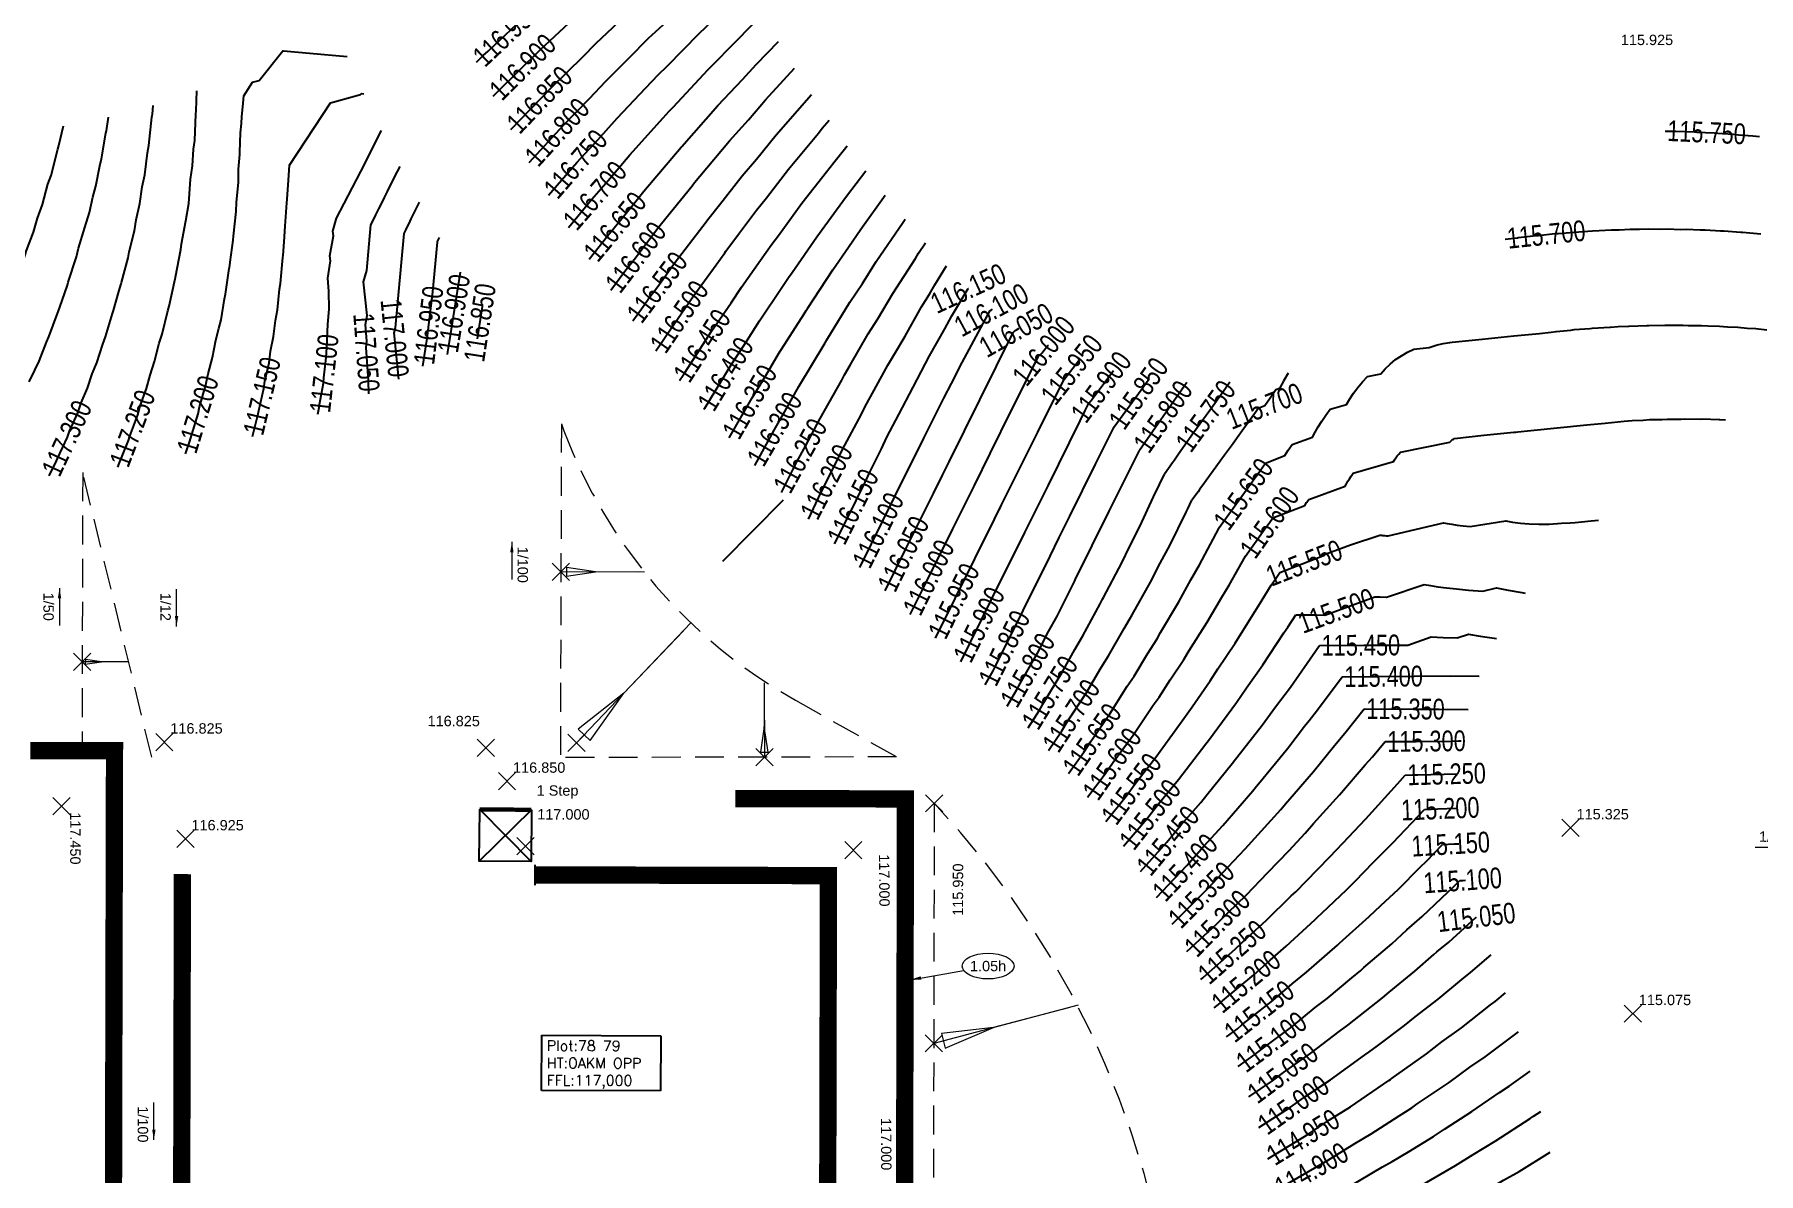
# Model space of a CAD drawing. Header units: metres. Extents: x 287878 to 288371, y 62805 to 63080.
# Drawn here: x 288064.68 to 288094.63, y 62871.54 to 62891.33 of the extents above; entities that cross this region are included whole.
import ezdxf
from ezdxf.enums import TextEntityAlignment as Align

# ---------------------------------------------------------------- set-up
doc = ezdxf.new("R2010")
doc.units = ezdxf.units.M
doc.header["$PDMODE"] = 3
doc.header["$PDSIZE"] = 0.15
doc.linetypes.add('HIDDEN', pattern=[0.375, 0.25, -0.125])
doc.layers.get('0').transparency = 0.25
for name, color, linetype, lineweight in [('EXP - LEVELS TEXT', 3, 'Continuous', 18), ('EXP - RETAINING WALLS - 0.6m', 190, 'Continuous', 18), ('EXP - STEPS', 240, 'Continuous', 18), ('EXP-EW-BANKS&CUTTINGS', 251, 'HIDDEN', 18), ('EXP-EW-GRADIENTS', 3, 'Continuous', 18), ('EXP-EW-GRADIENTS-TEXT', 3, 'Continuous', 18), ('EXP-EW-LEVEL-LANDING', 1, 'Continuous', 25), ('EXP-EW-LEVELS-POINTS', 3, 'Continuous', 18), ('EXP-EW-LEVELS-TEXT', 3, 'Continuous', 18), ('EXP-EW-RAISED-DPC', 160, 'TANKING', 35), ('EXP-EW-RETAINING-WALL-HEIGHTS', 3, 'Continuous', 18), ('EXP-LEVEL-LANDING', 1, 'Continuous', 25)]:
    doc.layers.add(name, color=color, linetype=linetype, lineweight=lineweight)
doc.layers.add('EXP-EW-BANKS&CUTTINGS-WORKING', color=255, linetype='Continuous', lineweight=18, plot=False)
doc.layers.add('Working', color=181, linetype='Continuous', plot=False)
doc.layers.add('XREF - SOUTHERN CONTOURS$0$EXP_-_EW_-_CONT-PRIMARY', color=1, linetype='Continuous', true_color=0xff0000)
for name, color, linetype in [('XREF - SOUTHERN CONTOURS$0$EXP_-_EW_CONT-SECONDARY', 8, 'Continuous'), ('XREF - SOUTHERN CONTOURS$0$EXP_-_EW_CONT-SECONDARY TEXT', 8, 'Continuous'), ('XREF - SS - FFFL$0$EXP - PEN 1', 1, 'Continuous')]:
    doc.layers.add(name, color=color, linetype=linetype)
doc.styles.add('18 @ 1 to 200', font='arial.ttf', dxfattribs={"height": 0.36})
doc.styles.add('18 @ 1 to 500', font='arial.ttf', dxfattribs={"height": 0.9})
doc.styles.add('Century Gothic', font='arial.ttf')
doc.styles.add('XREF - SOUTHERN CONTOURS$0$ESTROAD', font='arial.ttf', dxfattribs={"width": 0.75})
doc.styles.add('XREF - SS - FFFL$0$Standard', font='simplex.shx')
doc.linetypes.add('TANKING', pattern='A,0.3,-0.1575,["V",Century Gothic,S=0.3,R=0,X=-0.1464,Y=-0.15],-0.1575', length=0.6150000000000001)
doc.dimstyles.new('1 to 200 (18)', dxfattribs={"dimtxt": 0.36, "dimasz": 0.36, "dimexe": 0.09, "dimexo": 0.09, "dimgap": 0.12, "dimtad": 1, "dimdec": 3, "dimzin": 0, "dimdsep": 46, "dimtxsty": '18 @ 1 to 200', "dimcen": 0.12, "dimadec": 0, "dimazin": 0, "dimtfac": 1, "dimtdec": 3, "dimtofl": 0, "dimtmove": 0, "dimatfit": 3, "dimfxl": 0.12, "dimtolj": 1, "dimtzin": 0, "dimarcsym": 1})

# ---------------------------------------------------------------- blocks, each defined once
blk = doc.blocks.new('XREF - SOUTHERN CONTOURS')
at = {"layer": 'XREF - SOUTHERN CONTOURS$0$EXP_-_EW_-_CONT-PRIMARY', "flags": 128}
for points in [[(628.603024, 153.168478), (629.097765, 153.738068), (629.460566, 154.131742), (629.7960789999998, 154.508042), (630.292061, 155.032726), (630.509457, 155.259828), (630.664065, 155.411593), (631.2191, 155.976074), (631.893361, 156.620909), (631.963068, 156.689928), (632.067071, 156.78683)], [(621.122924, 148.44644), (621.134343, 148.47418), (621.1357759999999, 148.478733), (621.305692, 148.910199), (621.3286819999998, 148.987219), (621.4674969999999, 149.356249), (621.510841, 149.509701), (621.619447, 149.812465), (621.681828, 150.046478), (621.7612189999999, 150.278987), (621.841196, 150.597865), (621.892478, 150.755962), (621.988478, 151.164192), (622.0128739999999, 151.243541), (622.1172699999998, 151.718867), (622.121989, 151.740743), (622.12249, 151.744852), (622.21793, 152.226862), (622.2282219999998, 152.324056), (622.300998, 152.727505), (622.354137, 153.027735), (622.385692, 153.44684), (622.420275, 153.677973), (622.437525, 153.97128), (622.4578469999999, 154.121815), (622.477428, 154.576302), (622.484688, 154.637969), (622.494078, 154.983587)], [(630.4704209999999, 150.464688), (630.584521, 150.636768), (630.655569, 150.736743), (631.110766, 151.404292), (631.515926, 151.959368), (631.664268, 152.170965), (631.683678, 152.198565), (631.924226, 152.517792), (632.216389, 152.907706), (632.391797, 153.125766), (632.772513, 153.619933), (633.291726, 154.248448), (633.3574549999998, 154.331442), (633.476498, 154.47178)], [(648.000669, 154.284442), (648.1748539999999, 154.281457), (648.187814, 154.280481), (648.512766, 154.27049), (648.551049, 154.267073), (648.850171, 154.253801), (648.914024, 154.247209), (648.997427, 154.242371), (649.186992, 154.231373), (649.276649, 154.220863), (649.523147, 154.203194), (649.638832, 154.188008)], [(626.005707, 149.973684), (625.921907, 150.779702), (625.9453919999999, 150.864229), (626.09666, 152.506927), (626.1268499999999, 152.564861), (626.199198, 152.717246), (626.2203239999999, 152.759224), (626.32036, 152.96628), (626.360441, 153.047637)], [(632.6481489999999, 148.003964), (632.9193619999999, 148.539442), (633.069372, 148.811614), (633.3214759999998, 149.293754), (633.699595, 149.959683), (633.7475689999999, 150.048606), (633.845552, 150.216185), (634.158932, 150.760248), (634.3230509999999, 151.021944), (634.5833589999999, 151.4602), (634.9763719999999, 152.069102), (635.032483, 152.160753), (635.152911, 152.342103)], [(634.887676, 145.886345), (635.107967, 146.330312), (635.627404, 147.377165), (636.0013979999999, 148.130899), (636.2749169999998, 148.682138), (636.654804, 149.447749), (636.9224299999998, 149.987112), (637.11512, 150.375453)], [(637.11512, 150.375453), (637.1775989999999, 150.433752), (637.210806, 150.474095), (637.280158, 150.557889), (637.287856, 150.567168)], [(640.438016, 149.920445), (640.3866319999998, 149.848572), (640.362671, 149.815347), (640.089055, 149.428755), (639.808526, 149.042798), (639.6293829999998, 148.790527), (639.533978, 148.654596), (639.4756509999999, 148.570244), (639.44243, 148.521389), (639.305989, 148.326039)], [(636.93653, 143.917154), (637.1316809999998, 144.225866), (637.2088569999999, 144.360769), (637.5224809999999, 144.872679), (637.748365, 145.281263), (637.8868589999998, 145.514616), (638.186035, 146.074962), (638.227933, 146.151552), (638.242967, 146.182168), (638.5617909999999, 146.784166), (638.694016, 147.063196), (638.874045, 147.414524), (639.110726, 147.932514), (639.2152069999999, 148.143081), (639.305989, 148.326039)], [(641.582573, 145.879743), (641.918127, 145.879024), (642.089906, 145.87802), (642.9588899999999, 146.19677), (643.052721, 146.191811), (643.16254, 146.187664), (643.8146289999999, 146.408293), (643.924754, 146.389078), (644.052936, 146.369637), (644.202755, 146.350118), (644.378658, 146.330733), (644.586212, 146.311786), (644.832436, 146.29371), (645.0694499999998, 146.350326), (645.273122, 146.309602), (645.509935, 146.269153), (645.569729, 146.260605)], [(638.591012, 141.863161), (638.99431, 142.337941), (639.199533, 142.59918), (639.547525, 143.020704), (640.02011, 143.640744), (640.066572, 143.698661), (640.14884, 143.809939), (640.552991, 144.357676), (640.728702, 144.616801), (641.012451, 145.012437), (641.379393, 145.570164), (641.446116, 145.665903), (641.582573, 145.879743)], [(639.936988, 139.55048), (639.969604, 139.578344), (639.9826349999998, 139.590516), (640.532178, 140.072742), (640.76566, 140.296973), (641.0696109999999, 140.570921), (641.504928, 141.0007), (641.582573, 141.072573), (641.7625619999999, 141.255249), (642.1775519999999, 141.676299), (642.400088, 141.918346), (642.80359, 142.338281), (643.350411, 142.948911), (643.3997699999999, 143.001606), (643.484493, 143.098747)], [(643.484493, 143.098747), (643.612888, 143.100668), (643.706445, 143.103167), (644.387967, 143.119792)], [(640.9416089999999, 136.977344), (641.490646, 137.332657), (641.756821, 137.520105), (642.188037, 137.807343), (642.778727, 138.235606), (642.855544, 138.288257), (643.003765, 138.398867), (643.470309, 138.746801), (643.6556279999999, 138.897579), (644.056034, 139.204157), (644.467281, 139.547769), (644.620951, 139.668549), (644.981076, 139.977521)], [(641.544342, 134.183937), (642.097206, 134.428267), (642.308724, 134.533616), (642.7441449999999, 134.732947), (643.194771, 134.965141), (643.3701519999998, 135.048243), (643.804642, 135.279709), (644.018822, 135.393721), (644.1201799999999, 135.452671), (644.752906, 135.79979), (645.194295, 136.06423), (645.4632279999998, 136.216214), (646.003685, 136.549625)]]:
    blk.add_lwpolyline(points, dxfattribs=at)
at = {"layer": 'XREF - SOUTHERN CONTOURS$0$EXP_-_EW_CONT-SECONDARY', "flags": 128}
for points in [[(627.350532, 155.480356), (627.469515, 155.594536), (627.556013, 155.673123), (628.258046, 156.330804), (628.2918019999998, 156.360739), (628.569212, 156.620215), (629.1455759999999, 157.120179), (629.1649839999999, 157.137951), (629.209549, 157.175811), (629.981404, 157.830964), (630.616714, 158.34206), (630.844305, 158.530978), (630.9327849999999, 158.60462), (631.140163, 158.763818)], [(627.642561, 154.89118), (627.677587, 154.926584), (627.705876, 154.953622), (628.458951, 155.695304), (629.132213, 156.322693), (629.275346, 156.460048), (629.4615069999999, 156.629183), (630.042727, 157.146077), (630.0869969999999, 157.185412), (630.592132, 157.610133), (630.920621, 157.895245), (631.3571379999998, 158.254239)], [(627.948825, 154.309272), (628.649416, 155.036019), (629.203909, 155.579632), (629.4250289999999, 155.803131), (629.725671, 156.090492), (630.202088, 156.537581), (630.572111, 156.864756), (630.9954099999999, 157.251465), (631.582928, 157.757468)], [(628.2690999999999, 153.734959), (628.862561, 154.383433), (629.314287, 154.8493269999999), (629.598845, 155.152277), (630.002563, 155.558234), (630.3432169999999, 155.895528), (630.59611, 156.131155), (631.0937879999999, 156.610894), (631.819009, 157.269163)], [(628.950404, 152.610151), (629.3544319999999, 153.100433), (629.640334, 153.426894), (630.016053, 153.870962), (630.594001, 154.514263), (630.699928, 154.631025), (630.7722449999999, 154.70581), (631.3703289999999, 155.347583), (631.911549, 155.892876), (632.073613, 156.062176), (632.3267449999998, 156.310654)], [(629.311044, 152.060297), (629.6319879999999, 152.471015), (629.851481, 152.734852), (630.123632, 153.073971), (630.2581209999998, 153.241553), (630.908215, 154.003138), (630.913806, 154.009642), (630.9174769999998, 154.013642), (631.5465299999998, 154.725978), (631.973837, 155.179545), (632.210801, 155.440747), (632.597611, 155.840758)], [(622.3006729999998, 148.675193), (622.373532, 148.899812), (622.3827149999998, 148.938863), (622.515913, 149.3721), (622.542915, 149.495042), (622.64752, 149.854899), (622.690692, 150.06632), (622.767991, 150.348367), (622.825536, 150.653059), (622.876952, 150.852667), (622.914959, 151.002605), (622.974011, 151.367967), (622.9939569999999, 151.452054), (623.0587599999999, 151.894446), (623.062058, 151.909366), (623.074817, 152.006453), (623.126399, 152.388543), (623.1294669999999, 152.459747), (623.179418, 152.884045), (623.1839569999999, 153.05112), (623.218331, 153.393114), (623.220955, 153.622579), (623.242607, 153.876854), (623.242649, 153.915789), (623.256196, 154.250402), (623.268333, 154.413604), (623.276928, 154.53454), (623.299882, 154.763823), (623.3049959999998, 154.836986), (623.3087669999999, 154.894316), (623.4642879999999, 155.132243), (623.579725, 155.163192), (623.988559, 155.677656), (623.99795, 155.676792), (624.450047, 155.637081), (625.104372, 155.579725)], [(629.684736, 151.519231), (629.929877, 151.850293), (630.0921449999998, 152.05572), (630.5216579999999, 152.620318), (630.5652969999999, 152.677512), (631.100304, 153.334752), (631.1425, 153.388751), (631.235033, 153.499978), (631.7468199999998, 154.111791), (632.076634, 154.480674), (632.373629, 154.826207), (632.87952, 155.377402)], [(623.460733, 148.981247), (623.559917, 149.372527), (623.569654, 149.43277), (623.6597769999998, 149.8127), (623.678808, 149.942619), (623.749102, 150.260619), (623.7757679999999, 150.463537), (623.8275919999999, 150.716347), (623.8601089999999, 150.995707), (623.894937, 151.179948), (623.9313919999998, 151.539322), (623.947901, 151.634481), (623.9879819999999, 152.087225), (623.991929, 152.121979), (624.011093, 152.357118), (624.0313519999999, 152.629553), (624.0603959999999, 153.038196), (624.066482, 153.098984), (624.0897559999999, 153.431977), (624.106918, 153.692909), (624.814758, 154.775808), (625.3401539999999, 154.916672), (625.355453, 154.935923), (625.397087, 154.932093)], [(630.071269, 150.98726), (630.2475629999999, 151.238728), (630.346177, 151.378951), (630.501605, 151.585217), (630.8060669999999, 152.007741), (631.2855859999999, 152.63088), (631.392703, 152.775541), (631.573778, 153.004777), (631.9703679999999, 153.505535), (632.216848, 153.796109), (632.56116, 154.219095), (633.172316, 154.920839)], [(619.932464, 148.297329), (620.058285, 148.556502), (620.0738099999999, 148.597254), (620.24635, 148.967006), (620.285238, 149.073806), (620.425678, 149.387238), (620.486984, 149.563676), (620.595987, 149.817319), (620.678669, 150.067128), (620.756989, 150.257377), (620.859902, 150.584441), (620.908381, 150.707544), (621.0302709999999, 151.115903), (621.0498509999999, 151.167956), (621.142575, 151.496228), (621.1809869999998, 151.629592), (621.185362, 151.652971), (621.301125, 152.082162), (621.3189889999999, 152.186806), (621.409897, 152.548149), (621.439509, 152.739944), (621.506787, 153.027961), (621.546191, 153.313184), (621.591247, 153.52203), (621.6382549999998, 153.907385), (621.662695, 154.030817), (621.714861, 154.523469), (621.7205139999999, 154.55481), (621.724642, 154.578133), (621.735977, 154.728676)], [(617.653366, 148.222924), (618.248856, 149.407166), (618.262999, 149.430626), (618.33328, 149.571133), (618.468247, 149.800047), (618.602288, 150.077891), (618.6945409999998, 150.240007), (618.862508, 150.601733), (618.912359, 150.69256), (619.1135309999999, 151.143096), (619.12138, 151.157934), (619.159674, 151.247214), (619.31131, 151.603278), (619.3324619999999, 151.669367), (619.489501, 152.056224), (619.5359019999999, 152.209557), (619.657803, 152.525143), (619.728413, 152.772595), (619.815718, 153.010582), (619.909318, 153.359523), (619.962718, 153.513119), (620.077889, 153.971461), (620.09824, 154.033373), (620.177588, 154.371808)], [(619.5817879999998, 149.925769), (619.6823649999999, 150.130936), (619.757223, 150.285134), (619.8830189999999, 150.615333), (619.926722, 150.708989), (620.0738989999999, 151.11318), (620.087153, 151.142761), (620.155263, 151.338779), (620.247738, 151.60477), (620.261059, 151.657781), (620.405335, 152.09671), (620.4415179999999, 152.2510399999999), (620.5515749999998, 152.606134), (620.6315909999998, 152.8672), (620.685862, 153.133696), (620.741373, 153.326427), (620.807556, 153.6801), (620.839689, 153.799232), (620.915975, 154.246094), (620.92602, 154.286021), (620.9627779999998, 154.524101)], [(624.597655, 149.364437), (624.625558, 149.512045), (624.6279669999999, 149.535797), (624.692435, 149.907398), (624.700499, 149.99849), (624.7405849999999, 150.351417), (624.754627, 150.52371), (624.7679739999999, 150.927256), (624.791525, 151.192691), (624.7854809999999, 151.502381), (624.768276, 151.72949), (624.814217, 152.030292), (624.806499, 152.114097), (624.868591, 152.461439), (624.859861, 152.545412), (624.9220269999998, 152.769157), (625.056381, 153.027459), (625.341725, 153.579894), (625.703143, 154.296242)], [(630.881964, 149.951814), (630.940237, 150.044849), (630.9755009999999, 150.097234), (631.435192, 150.810427), (631.7749899999999, 151.301642), (631.956575, 151.575499), (632.286178, 152.039297), (632.484137, 152.318779), (632.599132, 152.46962), (633.0068579999999, 153.029221), (633.433159, 153.573553), (633.5573349999999, 153.739275), (633.791265, 154.030086)], [(625.481944, 149.722476), (625.477616, 149.944289), (625.433495, 150.526682), (625.44981, 150.633505), (625.4229989999999, 150.924628), (625.4512019999999, 151.082395), (625.390884, 151.662557), (625.446857, 151.864011), (625.5199189999998, 152.657434), (625.575854, 152.764773), (625.605625, 152.82748), (625.6589589999999, 152.933457), (625.690676, 152.999104), (625.754239, 153.128126), (625.8071049999999, 153.234431), (625.9362789999999, 153.492839), (626.024309, 153.667999)], [(631.305664, 149.44893), (631.31421, 149.463394), (631.319242, 149.471295), (631.778796, 150.226588), (632.061222, 150.65784), (632.269025, 150.989605), (632.659433, 151.569562), (632.772903, 151.739214), (632.8367769999999, 151.827691), (633.263407, 152.447439), (633.609167, 152.913456), (633.7806719999999, 153.155589), (634.116393, 153.595964)], [(631.741551, 148.956571), (632.1410419999999, 149.653203), (632.373208, 150.028118), (632.601035, 150.41373), (633.0437779999999, 151.108852), (633.0820059999999, 151.169458), (633.1028899999999, 151.200034), (633.541409, 151.875054), (633.8174699999998, 152.268137), (634.02664, 152.580873), (634.451702, 153.169653)], [(632.189152, 148.474842), (632.5214029999999, 149.090686), (632.709654, 149.412649), (632.952037, 149.848307), (633.391229, 150.578053), (633.407352, 150.606169), (633.439212, 150.657619), (633.8401469999999, 151.312513), (634.056037, 151.637615), (634.2944529999999, 152.015593), (634.763286, 152.702014), (634.774318, 152.718996), (634.7971539999999, 152.751511)], [(626.4222519999998, 150.198181), (626.493727, 150.679556), (626.5936319999998, 151.490159), (626.673401, 152.356421), (626.677846, 152.36495), (626.711347, 152.435512)], [(645.220394, 152.403474), (645.434022, 152.431934), (645.4494399999999, 152.433124), (645.760159, 152.470228), (645.799343, 152.472708), (646.086511, 152.503047), (646.1497819999998, 152.506173), (646.413006, 152.530368), (646.500677, 152.533484), (646.7395699999998, 152.552171), (646.851944, 152.554608), (647.06613, 152.568435), (647.2035009999998, 152.569512), (647.3926099999999, 152.57914), (647.555262, 152.578163), (647.7189369999999, 152.584267), (647.907141, 152.580531), (648.0450339999999, 152.583796), (648.259053, 152.576584), (648.3708249999999, 152.57771), (648.610909, 152.566291), (648.6962319999999, 152.56599), (648.96262, 152.549623), (648.96823, 152.549527), (649.021177, 152.54862), (649.314098, 152.526551), (649.345582, 152.525583), (649.665252, 152.497047)], [(633.11828, 147.544205), (633.33441, 147.999859), (633.451261, 148.225205), (633.708805, 148.750477), (634.0326909999999, 149.356168), (634.106513, 149.501921), (634.262294, 149.784564), (634.497101, 150.218679), (634.616872, 150.421204), (634.796496, 150.7243159999999), (635.084048, 151.229369), (635.2193499999998, 151.451495), (635.3120579999999, 151.612448), (635.5182499999999, 151.941231)], [(626.847013, 150.405694), (626.8540309999998, 150.450875), (626.8814859999999, 150.622123), (627.0768239999999, 151.831976)], [(633.573155, 147.115993), (633.794872, 147.562834), (634.1028129999999, 148.183447), (634.190246, 148.371775), (634.389294, 148.767677), (634.483613, 148.966523), (634.689201, 149.362998), (634.93601, 149.835495), (635.2215949999999, 150.380801), (635.4904509999999, 150.849247), (635.612296, 151.074515), (635.8929719999999, 151.549116)], [(635.8929719999999, 151.549116), (635.897922, 151.551404), (635.898039, 151.551463)], [(627.370304, 150.676228), (627.457563, 151.237973)], [(634.011328, 146.70611), (634.621554, 147.935935), (635.1250509999999, 148.950664), (635.269067, 149.240909), (635.469089, 149.644026), (635.604911, 149.90021), (635.788076, 150.262438), (636.276869, 151.165973)], [(636.276869, 151.165973), (636.29305, 151.174741), (636.318827, 151.188626)], [(634.449502, 146.296228), (634.800722, 147.004064), (635.288528, 147.987169), (635.448235, 148.309037), (635.563225, 148.540782), (636.095749, 149.61401), (636.676946, 150.785336)], [(636.676946, 150.785336), (636.7125049999999, 150.818517), (636.730943, 150.828883), (636.782333, 150.858607)], [(640.253946, 147.395059), (640.25881, 147.40178), (640.5558959999998, 147.813231), (640.741438, 148.071038), (640.867561, 148.247049), (640.958281, 148.374366), (641.0262, 148.470359), (641.057262, 148.514558), (641.3939169999999, 148.646224), (641.455127, 148.740055), (641.523122, 148.838806), (641.872542, 148.966678), (641.920062, 149.055654), (641.974712, 149.149459), (642.0367979999999, 149.247718), (642.106515, 149.349891), (642.183917, 149.455252), (642.465474, 149.537141), (642.5214399999999, 149.632066), (642.586312, 149.729454), (642.66005, 149.828109), (642.742339, 149.926624), (642.832559, 150.023417), (643.059708, 150.069614), (643.1353539999999, 150.155033), (643.2213329999998, 150.236942), (643.3163809999999, 150.31349), (643.418801, 150.382939), (643.526557, 150.443782), (643.6373989999998, 150.494853), (643.9040789999999, 150.525869), (644.022041, 150.564947), (644.142547, 150.59423), (644.262504, 150.613787), (644.3019299999999, 150.618224), (644.8218349999999, 150.670342), (645.369547, 150.725246), (645.816179, 150.770018), (646.02142, 150.790592), (646.1079929999999, 150.803325), (646.359812, 150.826281), (646.42164, 150.834518), (646.698766, 150.855915), (646.7354689999999, 150.860298), (647.0381999999998, 150.879459), (647.0494069999999, 150.880643), (647.186306, 150.887407), (647.364719, 150.896779), (647.3782489999999, 150.896595), (647.681166, 150.908197), (647.718929, 150.90714), (647.997682, 150.913854), (648.0600279999999, 150.911207), (648.314191, 150.913718), (648.401461, 150.908749), (648.630613, 150.907759), (648.743138, 150.89972), (648.9468709999999, 150.895945), (649.08497, 150.884074), (649.262883, 150.878248), (649.426866, 150.861764), (649.578568, 150.854638), (649.7687349999999, 150.832745)], [(637.553294, 149.96557), (637.8301139999999, 150.315794), (637.83411, 150.320606)], [(637.991468, 149.555687), (638.031234, 149.605998), (638.048428, 149.628967), (638.079294, 149.67024), (638.1489679999999, 149.763532), (638.418739, 150.125208)], [(641.449799, 150.07761), (641.376899, 149.952481), (641.303492, 149.815033), (641.236618, 149.79056), (641.137275, 149.646281), (641.047843, 149.509188), (640.931496, 149.463685), (640.920761, 149.44841), (640.897288, 149.415234), (640.865935, 149.371234), (640.822348, 149.310405), (640.758225, 149.221307), (640.655552, 149.079111), (640.466508, 148.817899), (640.3441209999999, 148.653499), (639.9523309999998, 148.109854), (639.9142359999998, 148.057455), (639.887043, 148.019419), (639.781091, 147.8725)], [(635.32585, 145.476462), (636.3504169999999, 147.541337), (636.439572, 147.721016), (636.454085, 147.750266), (636.4742429999999, 147.790891), (637.101598, 149.05524), (637.553294, 149.96557)], [(638.429642, 149.145805), (638.8538419999999, 149.726782), (639.0185, 149.959114), (639.038779, 149.987836)], [(639.690681, 149.915537), (639.652772, 149.859788), (638.867815, 148.735922)], [(635.764023, 145.066579), (636.2936819999999, 146.134034), (636.877746, 147.311133), (637.280767, 148.123367), (637.8405189999999, 149.251471), (637.9282799999999, 149.428341), (637.991468, 149.555687)], [(636.191722, 144.665489), (636.328748, 144.911889), (636.378175, 145.011356), (637.3159189999999, 146.901251), (637.47587, 147.22361), (637.6599579999998, 147.594613), (638.1074479999999, 148.496469), (638.429642, 149.145805)], [(640.7117809999999, 146.903196), (640.869187, 147.122864), (641.019273, 147.333497), (641.13164, 147.492309), (641.183029, 147.565431), (641.73999, 147.783259), (641.77298, 147.83383), (641.8096259999999, 147.887052), (642.441592, 148.118322), (642.463225, 148.158827), (642.488103, 148.20153), (642.516367, 148.246261), (642.548104, 148.292773), (642.58334, 148.340737), (643.2803619999999, 148.543461), (643.299075, 148.5752), (643.320765, 148.607763), (643.3454199999999, 148.640749), (643.372934, 148.673688), (643.4031, 148.706052), (644.25952, 148.88023), (644.270455, 148.8925769999999), (644.2828839999999, 148.904418), (644.296623, 148.915483), (644.3114279999999, 148.925522), (644.3270039999999, 148.934317), (644.343026, 148.941699), (644.853904, 149.001115), (645.371172, 149.054734), (645.3920199999999, 149.0553), (645.404356, 149.056295), (645.443542, 149.060223), (645.670326, 149.082957), (646.639399, 149.1801), (646.9579989999999, 149.212038), (647.291271, 149.245446), (647.426553, 149.258346), (647.620265, 149.264119), (647.731022, 149.273095), (647.949876, 149.276454), (648.035677, 149.282183), (648.280018, 149.282402), (648.340443, 149.285576), (648.610609, 149.281916), (648.645242, 149.283242), (648.941559, 149.274945), (648.949998, 149.275149), (649.047406, 149.271013)], [(636.569737, 144.296905), (636.734283, 144.574155), (636.796407, 144.690511), (637.096926, 145.213469), (637.2910349999999, 145.590178), (637.434349, 145.847886), (637.74445, 146.471935), (637.754093, 146.491368), (638.345539, 147.683345), (638.867815, 148.735922)], [(637.291772, 143.526576), (637.520838, 143.867351), (637.6158229999999, 144.022665), (637.941094, 144.521558), (638.2034079999999, 144.964914), (638.3336279999999, 145.170911), (638.605315, 145.645815), (638.703541, 145.814387), (638.740131, 145.883932), (639.060906, 146.451945), (639.227194, 146.778982), (639.395923, 147.087423), (639.678081, 147.662022), (639.709159, 147.720704), (639.781091, 147.8725)], [(637.6351449999999, 143.125523), (637.901685, 143.498947), (638.01772, 143.676781), (638.352794, 144.160446), (638.656962, 144.641846), (638.774771, 144.817108), (639.011591, 145.204342), (639.173773, 145.466145), (639.236511, 145.577725), (639.555414, 146.108399), (639.761393, 146.486992), (639.9139209999998, 146.748757), (640.248103, 147.383919), (640.249896, 147.387094), (640.253946, 147.395059)], [(641.1547729999999, 146.397932), (641.2370789999999, 146.514258), (641.308796, 146.616304), (642.0860639999999, 146.920295), (642.0908329999999, 146.927605), (642.09613, 146.935298), (642.536185, 147.096338), (643.043805, 147.268087), (643.05935, 147.265375), (643.077443, 147.26263), (643.098591, 147.259875), (643.123421, 147.257139), (643.152718, 147.254464), (643.187475, 147.251913), (644.14819, 147.481401), (644.215871, 147.467868), (644.294565, 147.454427), (644.386101, 147.441341), (644.492551, 147.428975), (644.61621, 147.417823), (645.230637, 147.512788), (645.35181, 147.491715), (645.487862, 147.474032), (645.639268, 147.460927), (645.805906, 147.453761), (645.9868079999999, 147.454022), (646.200696, 147.476194), (646.3483939999999, 147.480203), (646.4357849999999, 147.487248), (646.713394, 147.515077), (646.84127, 147.527896)], [(637.966339, 142.714355), (638.2741929999999, 143.121003), (638.415109, 143.323755), (638.7576609999999, 143.789692), (639.110032, 144.312851), (639.210464, 144.453557), (639.404501, 144.750935), (639.6386839999999, 145.107096), (639.7328059999999, 145.264081), (640.0454059999998, 145.75379), (640.297455, 146.187784), (640.428161, 146.398777), (640.7117809999999, 146.903196)], [(638.285057, 142.293442), (638.6383799999999, 142.733879), (638.8087269999999, 142.964293), (639.155836, 143.409654), (639.563885, 143.978815), (639.6409549999998, 144.080618), (639.7836959999998, 144.285996), (640.098374, 144.737514), (640.229863, 144.943569), (640.531022, 145.38838), (640.836387, 145.881959), (640.9388169999999, 146.03774), (641.1547729999999, 146.397932)], [(641.994806, 145.349081), (642.765682, 145.352743), (643.1986829999998, 145.353549), (643.452113, 145.353006), (643.532445, 145.352537), (643.938823, 145.5016), (644.145566, 145.490673), (644.387533, 145.481535), (644.585453, 145.5485), (644.7901579999999, 145.512781), (645.0284279999998, 145.476643), (645.068947, 145.471364)], [(638.884624, 141.422831), (639.343511, 141.934442), (639.589879, 142.230197), (639.93306, 142.623253), (640.0401249999999, 142.755416), (640.4806989999998, 143.299788), (640.487734, 143.30807), (640.499608, 143.323186), (641.002737, 143.96786), (641.230549, 144.284439), (641.489943, 144.626228), (641.927903, 145.253099), (641.950351, 145.283522), (641.994806, 145.349081)], [(639.1664429999998, 140.971297), (639.692916, 141.527707), (639.990081, 141.864986), (640.317857, 142.220773), (640.83573, 142.825233), (640.904855, 142.906993), (640.938076, 142.949381), (641.448151, 143.568514), (641.736915, 143.947231), (641.818941, 144.049407), (641.963812, 144.230021), (642.390688, 144.80611)], [(642.390688, 144.80611), (644.264431, 144.819744), (644.77102, 144.816624)], [(639.4361149999999, 140.508603), (640.045147, 141.118897), (640.407289, 141.507672), (640.7067819999999, 141.815872), (641.1585129999999, 142.314489), (641.3243589999998, 142.500819), (641.406961, 142.6007), (641.894683, 143.162904), (642.2544199999999, 143.609701), (642.4369279999999, 143.825571), (642.770273, 144.250898)], [(642.770273, 144.250898), (643.6277529999999, 144.244996), (644.073879, 144.241383), (644.58177, 144.239177)], [(639.6931859999999, 140.034945), (640.2073269999999, 140.510863), (640.4020769999998, 140.708522), (640.720413, 141.011145), (641.1017629999999, 141.409036), (641.467629, 141.791074), (641.748145, 142.090542), (641.8930519999999, 142.256689), (642.346048, 142.752784), (642.790878, 143.276523), (642.915003, 143.415979), (643.1349169999999, 143.681895)], [(643.1349169999999, 143.681895), (643.511479, 143.680922), (643.67848, 143.683305), (644.284199, 143.690116), (644.412445, 143.690908), (644.4594839999999, 143.691867)], [(640.16704, 139.055491), (640.269203, 139.138178), (640.311538, 139.175593), (640.85751, 139.629603), (641.1381989999999, 139.884658), (641.41983, 140.125246), (641.918666, 140.591253), (641.9568729999999, 140.62478), (642.0427929999998, 140.707296), (642.465238, 141.104766), (642.614061, 141.258192), (642.9323779999999, 141.58672), (643.268795, 141.919488), (643.8180529999998, 142.501418)], [(643.8180529999998, 142.501418), (644.0514209999999, 142.511058), (644.3722049999999, 142.523397)], [(640.382998, 138.550367), (640.569798, 138.693523), (640.6501659999999, 138.760697), (641.1844379999999, 139.181506), (641.5223949999998, 139.471989), (641.772197, 139.674168), (642.3076529999998, 140.147401), (642.333239, 140.169699), (642.342612, 140.178633), (642.8597949999998, 140.641048), (643.05938, 140.836313), (643.3666709999999, 141.118165), (643.743365, 141.49648), (643.854183, 141.600747), (644.134892, 141.890138)], [(644.134892, 141.890138), (644.33491, 141.901823), (644.4183549999999, 141.906273)], [(640.5843909999999, 138.035416), (640.872621, 138.244409), (641.001509, 138.346237), (641.514209, 138.728465), (641.921371, 139.059356), (642.127971, 139.217686), (642.556184, 139.575598), (642.714457, 139.70698), (642.767546, 139.754992), (643.255887, 140.169805), (643.5153099999999, 140.410659), (643.78196, 140.64305), (644.229184, 141.069287), (644.288314, 141.122155), (644.434926, 141.265593)], [(644.434926, 141.265593), (644.4834409999999, 141.268987), (644.5333359999998, 141.27284)], [(640.77075, 137.51096), (641.179054, 137.790814), (641.369043, 137.932592), (641.8482209999999, 138.270442), (642.3387449999999, 138.647121), (642.488562, 138.755752), (642.788392, 138.992632), (643.0884869999999, 139.228497), (643.204473, 139.328007), (643.654335, 139.690902), (643.983864, 139.981181), (644.035983, 140.027143), (644.2426669999999, 140.198711), (644.717518, 140.628153)], [(644.716037, 140.627099), (644.718894, 140.627795), (644.725658, 140.628626)], [(641.0965039999999, 136.434932), (641.80913, 136.869788), (642.1695879999999, 137.109073), (642.5354079999998, 137.339002), (643.2016449999999, 137.794601), (643.2288889999999, 137.813353), (643.240174, 137.821823), (643.85621, 138.257417), (644.123489, 138.463528), (644.4619549999999, 138.709338), (644.96804, 139.110236), (645.046497, 139.168747), (645.2260419999999, 139.314826)], [(641.234487, 135.883874), (641.34731, 135.946718), (641.408304, 135.983678), (642.136452, 136.401977), (642.612924, 136.699733), (642.8922939999999, 136.865176), (643.380805, 137.179876), (643.599365, 137.322298), (643.692521, 137.388495), (644.2472539999999, 137.760057), (644.610805, 138.025589), (644.87315, 138.206156), (645.45171, 138.6404)], [(641.3553239999999, 135.324669), (641.575161, 135.436033), (641.654154, 135.480936), (642.1825069999999, 135.757408), (642.4747919999999, 135.928903), (643.093416, 136.292244), (643.260887, 136.385527), (643.5415309999998, 136.555588), (643.976004, 136.823317), (644.1666609999999, 136.951461), (644.644592, 137.254366), (645.120628, 137.583393), (645.2907569999999, 137.694256), (645.656474, 137.954134)], [(641.4587599999999, 134.757863), (641.834496, 134.935902), (641.9737579999999, 135.010091), (642.461544, 135.249154), (642.826699, 135.450155), (643.0681439999998, 135.572464), (643.6436529999999, 135.899612), (643.654722, 135.905404), (643.683326, 135.922187), (644.3600639999999, 136.315983), (644.665991, 136.510245), (645.049468, 136.73992), (645.6563519999999, 137.136455), (645.716009, 137.173217), (645.840915, 137.257169)]]:
    blk.add_lwpolyline(points, dxfattribs=at)
at = {"layer": 'XREF - SOUTHERN CONTOURS$0$EXP_-_EW_-_CONT-PRIMARY', "char_height": 0.36, "width": 2.52, "attachment_point": 5, "line_spacing_factor": 0.888, "style": 'XREF - SOUTHERN CONTOURS$0$ESTROAD'}
for s, insert, rotation in [('116.750', (629.075171, 153.712056), 49.02270911230193), ('115.750', (648.720135, 154.25957), 357.45944217656677), ('116.500', (630.8757819999998, 151.059687), 55.710205090438286), ('117.000', (625.9312509999999, 150.689824), 275.93557735687745), ('116.000', (637.2048069999998, 150.466807), 50.541153089929004), ('117.250', (621.378371, 149.119314), 69.38555132483467), ('115.750', (640.02023, 149.334064), 53.988807552869616), ('116.250', (632.977168, 148.644323), 61.13833220914126), ('116.000', (635.207702, 146.531313), 63.60991294137114), ('115.500', (642.289561, 145.951255), 20.14346320175159), ('115.750', (637.3130039999999, 144.530762), 58.50607282598376), ('115.250', (644.204297, 143.115312), 1.397429044260754), ('115.500', (639.0542639999999, 142.414259), 51.84770198736436), ('115.250', (640.4781719999999, 140.025351), 41.267017497691434), ('115.000', (641.544625, 137.37067), 35.154323578513555)]:
    blk.add_mtext(s, dxfattribs=dict(at, insert=insert, rotation=rotation))
at = {"layer": 'XREF - SOUTHERN CONTOURS$0$EXP_-_EW_CONT-SECONDARY TEXT', "char_height": 0.36, "width": 2.52, "attachment_point": 5, "line_spacing_factor": 0.888, "style": 'XREF - SOUTHERN CONTOURS$0$ESTROAD'}
for s, insert, rotation in [('116.950', (627.875824, 155.97273), 43.13174438150299), ('116.900', (628.155495, 155.396439), 44.56324786722439), ('116.850', (628.448529, 154.827632), 46.049835226964), ('116.800', (628.7551889999999, 154.266107), 47.53632371406995), ('116.700', (629.41023, 153.164147), 48.78944035788024), ('116.650', (629.7591019999999, 152.62381), 50.24197005185417), ('115.700', (645.935417, 152.487084), 6.03076575910853), ('116.600', (630.120162, 152.092548), 52.73823535770306), ('116.550', (630.4914909999999, 151.571795), 53.0007856696195), ('116.150', (635.8945979999999, 151.549868), 24.803060466398044), ('116.950', (626.522271, 150.911151), 82.97389229864623), ('116.900', (626.961316, 151.116562), 80.82840698973237), ('116.850', (627.41378, 150.956112), 81.17047900126205), ('116.100', (636.296957, 151.176846), 28.30997097028207), ('116.050', (636.72553, 150.825839), 29.346221858502965), ('117.050', (625.4399849999999, 150.441011), 274.33233623006936), ('116.450', (631.271886, 150.557065), 57.19603351147101), ('117.100', (624.709223, 150.0753), 83.5200423500855), ('116.400', (631.67989, 150.064032), 58.68176262706724), ('115.950', (637.693023, 150.142351), 51.67688741588379), ('117.150', (623.628583, 149.681196), 76.65550230313784), ('115.900', (638.2052919999999, 149.839044), 53.28105949008275), ('115.850', (638.8542109999999, 149.727303), 54.67420562118773), ('116.350', (632.099728, 149.581159), 60.167388786007784), ('117.200', (622.5131189999998, 149.363013), 72.91001105522953), ('116.300', (632.5316229999999, 149.108165), 59.685245736379656), ('115.800', (639.2790999999999, 149.32478), 55.067863427302285), ('115.700', (641.0391879999999, 149.505803), 21.36054233984289), ('117.300', (620.238004, 148.949121), 64.9845199355342), ('116.200', (633.433697, 148.191333), 62.59149554874428), ('115.650', (640.675182, 147.978976), 54.25774394465138), ('116.150', (633.89318, 147.760961), 63.60989782204034), ('116.100', (634.331354, 147.351078), 63.609920628370816), ('115.600', (641.129664, 147.489516), 54.718910068508336), ('116.050', (634.769528, 146.941195), 63.60991294137114), ('115.550', (641.7304679999999, 146.78122), 21.36054233984289), ('115.950', (635.645875, 146.12143), 63.60991294137114), ('115.900', (636.084049, 145.711547), 63.60991294137114), ('115.850', (636.523516, 145.304271), 63.60991294137114), ('115.800', (636.928789, 144.920879), 60.11609638756224), ('115.450', (642.7147979999999, 145.352501), 0.27217602905257976), ('115.400', (643.110668, 144.811348), 0.4168975099862842), ('115.700', (637.685368, 144.129332), 56.89621345406001), ('115.350', (643.490256, 144.245943), 359.605651806786), ('115.650', (638.045549, 143.716951), 55.286521654666245), ('115.600', (638.394022, 143.293415), 55.20009623765297), ('115.300', (643.8548869999998, 143.685288), 0.6442857089046413), ('115.550', (638.730737, 142.858802), 53.52403261898212), ('115.450', (639.364468, 141.959599), 50.20534909025999), ('115.200', (644.094116, 142.5127), 2.202758581522337), ('115.400', (639.6612959999999, 141.494289), 46.58361457147423), ('115.150', (644.275613, 141.898359), 3.343188956635089), ('115.350', (639.944704, 141.018247), 45.05930312628421), ('115.100', (644.483147, 141.268967), 4.001871620514078), ('115.300', (640.220943, 140.524684), 45.424586984173146), ('115.050', (644.719824, 140.62791), 6.999397739488057), ('115.200', (640.720641, 139.515787), 39.74565525686536), ('115.150', (640.948618, 138.995767), 38.22505978392351), ('115.100', (641.1616239999998, 138.465606), 36.70523851611101), ('115.050', (641.359374, 137.925377), 36.731907158954066), ('114.950', (641.7111119999998, 136.809975), 31.39220206905617), ('114.900', (641.8587969999999, 136.242473), 29.876062520605995)]:
    blk.add_mtext(s, dxfattribs=dict(at, insert=insert, rotation=rotation))
blk = doc.blocks.new('*U473')
at = {"layer": 'EXP-EW-BANKS&CUTTINGS', "linetype": 'Continuous'}
blk.add_lwpolyline([(-1.392936023541018, -2.297466068866827), (-0.6168716675655518, -1.017449259076433), (0.0245659143471463, -0.2393385033846067), (-0.2235567748506329, -0.0888709350210072), (-0.6168716675655518, -1.017449259076433)], dxfattribs=at)
at = {"layer": 'EXP-EW-BANKS&CUTTINGS-WORKING'}
blk.add_line((-1.492431453792371, -2.461570788069057), (0, 0), dxfattribs=at)
blk.add_point((0, 0), dxfattribs=at)
blk = doc.blocks.new('*U474')
at = {"layer": 'EXP-EW-BANKS&CUTTINGS', "linetype": 'Continuous'}
blk.add_lwpolyline([(-1.052483349405909, 0.5823711487243831), (-0.46609976902563, 0.2579072230052219), (-0.1066322736016825, -0.0152356164512868), (-0.0437224905973603, 0.0984314948394925), (-0.46609976902563, 0.2579072230052219)], dxfattribs=at)
at = {"layer": 'EXP-EW-BANKS&CUTTINGS-WORKING'}
blk.add_line((-1.127660731505166, 0.6239690879183217), (0, 0), dxfattribs=at)
blk.add_point((0, 0), dxfattribs=at)
blk = doc.blocks.new('*U460')
at = {"layer": 'EXP-EW-BANKS&CUTTINGS', "linetype": 'Continuous'}
blk.add_lwpolyline([(-1.352315919198232, -0.0356592727338945), (-0.5988827642185447, -0.0157919636422651), (-0.0946753439115501, -0.0755755279425707), (-0.0985126445430285, 0.0704813461235088), (-0.5988827642185447, -0.0157919636422651)], dxfattribs=at)
at = {"layer": 'EXP-EW-BANKS&CUTTINGS-WORKING'}
blk.add_line((-1.448909913425171, -0.0382063636434334), (0, 0), dxfattribs=at)
blk.add_point((0, 0), dxfattribs=at)
blk = doc.blocks.new('*U463')
at = {"layer": 'EXP-EW-BANKS&CUTTINGS', "linetype": 'Continuous'}
blk.add_lwpolyline([(-1.357712508935127, -2.007213389968865), (-0.6012726825263658, -0.8889087869924889), (0.011407733154132, -0.2167025063919522), (-0.2053666629996934, -0.0700422636001635), (-0.6012726825263658, -0.8889087869924889)], dxfattribs=at)
at = {"layer": 'EXP-EW-BANKS&CUTTINGS-WORKING'}
blk.add_line((-1.454691973857531, -2.15058577496442), (0, 0), dxfattribs=at)
blk.add_point((0, 0), dxfattribs=at)
blk = doc.blocks.new('*U580')
at = {"layer": 'EXP-EW-BANKS&CUTTINGS', "linetype": 'Continuous'}
blk.add_lwpolyline([(-0.7527382546817459, -0.019848985240702), (-0.3333555127888462, -0.0087902648939635), (-0.0526990417887165, -0.042067530369583), (-0.0548349945931032, 0.0392319610495194), (-0.3333555127888462, -0.0087902648939635)], dxfattribs=at)
at = {"layer": 'EXP-EW-BANKS&CUTTINGS-WORKING'}
blk.add_line((-0.8065052728724605, -0.0212667699007383), (0, 0), dxfattribs=at)
blk.add_point((0, 0), dxfattribs=at)
blk = doc.blocks.new('XREF - SS - FFFL')
at = {"layer": 'XREF - SS - FFFL$0$EXP - PEN 1', "insert": (628.5750980112936, 138.4894074018931), "char_height": 0.18, "attachment_point": 1, "rotation": 359.7902541804939, "style": 'XREF - SS - FFFL$0$Standard', "bg_fill": 19, "box_fill_scale": 1.5, "bg_fill_color": 256, "bg_fill_transparency": 0}
blk.add_mtext_dynamic_manual_height_columns('Plot:78 79\\PHT:OAKM OPP  \\PFFL:117,000', width=1.887514285714285, gutter_width=1, heights=[0], dxfattribs=at)
blk = doc.blocks.new('*U27')
at = {"layer": 'EXP-LEVEL-LANDING', "ltscale": 2}
for p, q in [((-7.710319967667097, 0.9005004127585998), (-8.308205394004904, -0.2231245322432835)), ((-7.447450208339891, 0.0397452270796714), (-8.571075153332108, 0.6376306534356448))]:
    blk.add_line(p, q, dxfattribs=at)
blk.add_lwpolyline([(-8.308205394004904, -0.2231245322432835), (-8.571075153332108, 0.6376306534356448), (-7.710319967667097, 0.9005004127585998), (-7.447450208339891, 0.0397452270796714)], close=True, dxfattribs=at)
blk = doc.blocks.new('*U379')
at = {"layer": 'EXP-EW-GRADIENTS-TEXT', "color": 0, "style": '18 @ 1 to 200'}
blk.add_attdef('1/00', (0.1298908593302424, 0.2000000000419167), '', height=0.3599999999999999, rotation=359.9999999966649, dxfattribs=at)
at = {"layer": 'EXP-EW-GRADIENTS'}
blk.add_leader([(1.299999999871943, -5.82072e-11), (0, 0)], dimstyle='1 to 200 (18)', dxfattribs=at)
blk = doc.blocks.new('*U405')
at = {"layer": 'EXP-EW-GRADIENTS-TEXT', "color": 0, "style": '18 @ 1 to 200'}
blk.add_attdef('1/00', (-1.139413369583121, -0.5599999999831541), '', height=0.3599999999999999, rotation=359.9999999966649, dxfattribs=at)
at = {"layer": 'EXP-EW-GRADIENTS'}
blk.add_leader([(-1.299999999871943, 5.82067e-11), (0, 0)], dimstyle='1 to 200 (18)', dxfattribs=at)
blk = doc.blocks.new('*U42')
at = {"layer": 'EXP-EW-GRADIENTS-TEXT', "color": 0, "style": '18 @ 1 to 200'}
blk.add_attdef('1/00', (0.1298908593511987, -0.5600000000419165), '', height=0.3599999999999999, rotation=3.3351721e-09, dxfattribs=at)
at = {"layer": 'EXP-EW-GRADIENTS'}
blk.add_leader([(1.299999999871943, 5.82091e-11), (0, 0)], dimstyle='1 to 200 (18)', dxfattribs=at)
blk = doc.blocks.new('*U406')
at = {"layer": 'EXP-EW-GRADIENTS-TEXT', "color": 0, "style": '18 @ 1 to 200'}
blk.add_attdef('1/00', (-1.139413369562166, 0.1999999999831525), '', height=0.3599999999999999, rotation=3.3352024e-09, dxfattribs=at)
at = {"layer": 'EXP-EW-GRADIENTS'}
blk.add_leader([(-1.299999999871943, -5.82086e-11), (0, 0)], dimstyle='1 to 200 (18)', dxfattribs=at)
blk = doc.blocks.new('*U249')
at = {"layer": 'EXP-EW-RETAINING-WALL-HEIGHTS'}
blk.add_leader([(-1.386274474772321, -3.036844141824074), (1.299617475228842, -2.563499783092993)], dimstyle='1 to 200 (18)', dxfattribs=at)
blk.add_wipeout([(0.39829976156193025, -2.5634997830929818), (0.48665520840057275, -2.370226959465648), (0.664385394423392, -2.245960629140062), (0.8684442497175628, -2.170437784768884), (1.0822306817050626, -2.1291125384374006), (1.2996174752288487, -2.1158986704640492), (1.5170042687858953, -2.1291125384415106), (1.7307907009336583, -2.17043778482125), (1.9348495558952359, -2.2459606290714693), (2.112579742115598, -2.370226959526333), (2.2009351888957553, -2.5634997830930053), (2.112579742115593, -2.7567726066596747), (1.9348495558952283, -2.8810389371145337), (1.7307907009336483, -2.9565617813647487), (1.5170042687858842, -2.997887027744482), (1.299617475228383, -3.0111008957219383), (1.082230681705051, -2.9978870277485816), (0.8684442497175516, -2.9565617814170917), (0.6643853945404244, -2.8810389371036518), (0.4866552083368022, -2.756772606654172)]).dxf.layer = 'EXP-EW-RETAINING-WALL-HEIGHTS'
blk.add_ellipse((1.299617475228842, -2.563499783092993), major_axis=(0.9013177136669124, -1.17e-14), ratio=0.4966074735266532, dxfattribs=at)
at = {"layer": 'EXP-EW-RETAINING-WALL-HEIGHTS', "style": '18 @ 1 to 200'}
blk.add_attdef('0.000H', text='', height=0.3599999999999998, rotation=359.9999999999992, dxfattribs=at).set_placement((1.299617475228842, -2.563499783092993), align=Align.MIDDLE_CENTER)

msp = doc.modelspace()

# ---------------------------------------------------------------- linework, layer by layer
at = {"layer": 'EXP - RETAINING WALLS - 0.6m', "const_width": 0.3}
for points in [[(288066.0305996555, 62861.4081833617), (288066.0714527402, 62878.88627991472), (288064.6070318258, 62878.88627991472)], [(288076.8534848283, 62878.05700115756), (288079.8109771871, 62878.05027821796), (288079.789626313, 62868.65780248523), (288078.6321293036, 62868.66043369489)]]:
    msp.add_lwpolyline(points, dxfattribs=at)
at = {"layer": 'EXP-EW-BANKS&CUTTINGS', "ltscale": 2}
for p, q in [((288065.5180105418, 62883.72125202021), (288065.5068068655, 62878.77962502008)), ((288066.7182881753, 62878.77730925496), (288065.5180105418, 62883.7212520202))]:
    msp.add_line(p, q, dxfattribs=at)
for points in [[(288073.8330936568, 62884.56574643572), (288073.8163463102, 62878.7687466106)], [(288079.6571189917, 62878.77997356508), (288073.8163462295, 62878.76871868889)], [(288080.3108056462, 62877.9742472478), (288080.2884884295, 62868.15666718542), (288079.1259223361, 62868.15930991807)]]:
    msp.add_lwpolyline(points, dxfattribs=at)
for points in [[(288073.8330936568, 62884.56574643572), (288073.8791132522, 62884.44351386875, 0.1767951777822264), (288077.9022925196, 62879.76332646115), (288079.6571189917, 62878.77997356508)], [(288080.3108056462, 62877.9742472478, -0.1759053524982935), (288084.5213811667, 62868.19515544326, -0.3820054154868553), (288079.1158769579, 62861.31853524739, -0.3820054154868553)]]:
    msp.add_lwpolyline(points, format="xyb", dxfattribs=at)
at = {"layer": 'EXP-EW-LEVELS-POINTS'}
for p in [(288066.9361568724, 62879.03648783039), (288072.5231276344, 62878.93651370469), (288065.1505981093, 62877.92386040506), (288080.3108056462, 62877.9742472478), (288067.3029229392, 62877.35594728449), (288073.2096708426, 62877.23059207551), (288078.905021435, 62877.1626548876), (288092.4444904577, 62874.32095334013)]:
    msp.add_point(p, dxfattribs=at)
at = {"layer": 'Working'}
msp.add_lwpolyline([(288077.6861270515, 62883.23910430396), (288076.6302396639, 62882.17369272967)], dxfattribs=at)

# ---------------------------------------------------------------- block references
msp.add_blockref('XREF - SOUTHERN CONTOURS', (287445.0062371519, 62735.36581857865))
at = {"layer": 'EXP-EW-BANKS&CUTTINGS', "linetype": 'Continuous'}
for name, p, rotation in [('*U460', (288073.8256679363, 62881.99537504373), 178.3239901103607), ('*U473', (288074.0964007615, 62879.02559284638), 167.5362575404973), ('*U580', (288065.5105496988, 62880.43048367324), 178.3596143246417), ('*U474', (288077.3596501299, 62878.7755464578), 299.0674997191607), ('*U463', (288080.3013293321, 62873.80551627802), 138.8223462866738)]:
    msp.add_blockref(name, p, dxfattribs=dict(at, rotation=rotation))

# ---------------------------------------------------------------- texts
at = {"layer": 'EXP-EW-LEVELS-TEXT', "style": '18 @ 1 to 200'}
for s, rotation, p in [('116.825', 359.8727229426037, (288067.0410328422, 62879.18616669133)), ('116.825', 359.8667892524446, (288071.5088424739, 62879.31414954909)), ('117.450', 270.0700103345722, (288065.3006372032, 62877.81950044737)), ('117.000', 359.8727229427217, (288073.4141290703, 62877.69334726428)), ('116.925', 359.8727229427218, (288067.407798909, 62877.50562614542)), ('117.000', 270.3773851047612, (288079.3509066, 62877.08963267842)), ('115.950', 89.87272292408863, (288080.8117113399, 62876.01996439787)), ('115.075', 359.8637023036728, (288092.5493899916, 62874.47061568755)), ('117.000', 270.3714514146024, (288079.3828443372, 62872.5083179763, 116.7315061119532))]:
    msp.add_text(s, height=0.18, rotation=rotation, dxfattribs=at).set_placement(p)

# ---------------------------------------------------------------- next in the draw order: block references
at = {"layer": 'Working'}
msp.add_blockref('XREF - SS - FFFL', (287445.0062371519, 62735.36581857865), dxfattribs=at)

# ---------------------------------------------------------------- next in the draw order: linework, layer by layer
at = {"layer": 'EXP - STEPS', "const_width": 0.075}
msp.add_lwpolyline([(288072.4142961483, 62877.86906623182), (288073.3142168344, 62877.86125020334)], dxfattribs=at)
at = {"layer": 'EXP-EW-LEVELS-POINTS'}
for p in [(288072.8888090278, 62878.35654225655), (288091.3625481242, 62877.54680868617)]:
    msp.add_point(p, dxfattribs=at)
at = {"layer": 'EXP-EW-RAISED-DPC', "const_width": 0.3, "flags": 128}
for points in [[(288067.2507882104, 62876.74382636053), (288067.2353363101, 62869.94634401671)], [(288073.3729619549, 62876.73115959846), (288078.4729459366, 62876.71831636688), (288078.4574939731, 62869.92083392948)]]:
    msp.add_lwpolyline(points, dxfattribs=at)
at = {"layer": 'Working'}
for points in [[(288073.3733626034, 62876.90740914308), (288073.3725613063, 62876.55491005383)], [(288078.3977756417, 62876.64348704941), (288078.5481162316, 62876.79314568436)]]:
    msp.add_lwpolyline(points, dxfattribs=at)

# ---------------------------------------------------------------- next in the draw order: block references
at = {"layer": 'EXP-EW-GRADIENTS', "xscale": 0.5, "yscale": 0.5, "zscale": 0.5}
for name, p, rotation, values in [('*U406', (288072.9726633097, 62881.86285738683), 269.869755838006, {'1/00': '1/100'}), ('*U405', (288065.1150337894, 62881.0627384182), 269.869755838006, {'1/00': '1/50'}), ('*U42', (288067.1499821275, 62881.69519080767), 269.869755838006, {'1/00': '1/12'}), ('*U379', (288094.5703045174, 62877.20554459345), 359.8607468423269, {'1/00': '1/46'}), ('*U42', (288066.7557695936, 62872.77774794374), 269.869755838006, {'1/00': '1/100'})]:
    msp.add_blockref(name, p, dxfattribs=dict(at, rotation=rotation)).add_auto_attribs(values)
at = {"layer": 'EXP-EW-LEVEL-LANDING', "extrusion": (0.0101010608712882, 0.0068791803138279, 0.9999253199351862), "rotation": 162.5200235956296}
msp.add_blockref('*U27', (288050.6254020795, 62858.63841203973, 3342.385191200206), dxfattribs=at)
at = {"layer": 'EXP-EW-RETAINING-WALL-HEIGHTS', "xscale": 0.5, "yscale": 0.5, "zscale": 0.5}
msp.add_blockref('*U249', (288080.5961088507, 62876.42925482752), dxfattribs=at).add_auto_attribs({'0.000H': '1.05h'})

# ---------------------------------------------------------------- next in the draw order: texts
at = {"layer": 'EXP - LEVELS TEXT', "insert": (288073.4036518023, 62878.28652771209), "char_height": 0.18, "attachment_point": 1, "style": '18 @ 1 to 500'}
msp.add_mtext_dynamic_manual_height_columns('1 Step', width=1.689657298772169, gutter_width=1, heights=[0], dxfattribs=at)
at = {"layer": 'EXP-EW-LEVELS-TEXT', "style": '18 @ 1 to 200'}
for s, rotation, p in [('115.925', 0.0472278778689939, (288092.2375181447, 62891.14272912748)), ('116.850', 359.8727229427218, (288072.9936849976, 62878.5062211175)), ('115.325', 359.8637023036728, (288091.4674476581, 62877.69647103361))]:
    msp.add_text(s, height=0.18, rotation=rotation, dxfattribs=at).set_placement(p)

doc.saveas('drawing.dxf')
